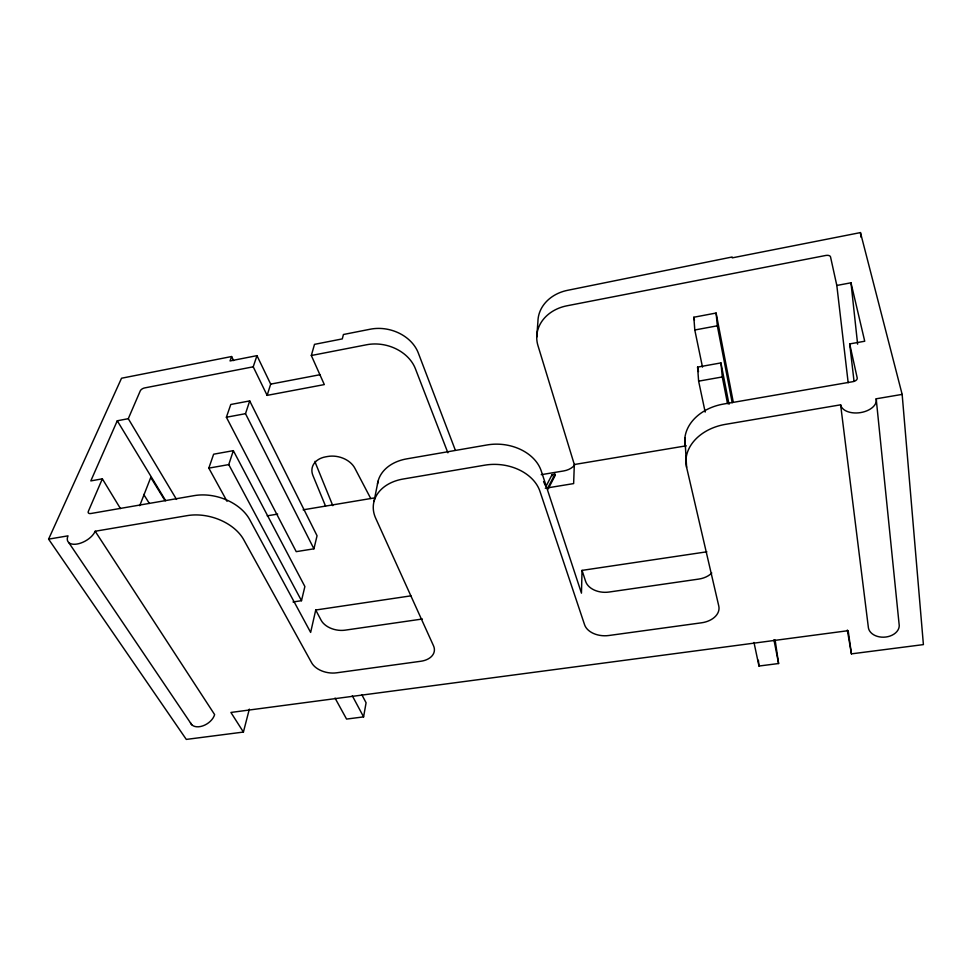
<?xml version="1.0" encoding="UTF-8"?>
<svg xmlns="http://www.w3.org/2000/svg" width="972" height="972" viewBox="0 0 972 972"><rect width="100%" height="100%" fill="white"/><g stroke="black" fill="none" stroke-linecap="round" stroke-linejoin="round"><path stroke-width="1.46" d="M706.863 551.804L582.058 570.382L581.45 593.151L541.246 470.97A43.691 33.012 5.7 0 0 487.057 444.957L406.782 458.857A43.205 32.027 9.5 0 0 377.5 483.971M848.179 382.749L836.819 285.464L830.525 256.875A4.362 2.296 -10.5 0 0 825.763 255.466L566.98 305.791A39.488 32.769 1 0 0 537.953 345.582L574.318 464.519L573.638 483.594L545.304 488.236M536.738 337.114L537.929 321.453A38.904 32.598 0.8 0 1 567.733 290.288L732.135 256.997L732.244 257.859L860.463 232.587L902.15 394.389L923.4 644.606L851.423 653.864L847.329 630.038M335.036 698.078L346.567 719.073L363.589 716.886L366.08 702.756L361.912 694.846M374.026 501.418L378.059 481.225M410.925 595.848L315.73 610.015L310.639 632.408L249.719 519.643A42.489 29.111 16.7 0 0 194.242 495.623L90.846 513.52A4.289 2.236 -29.2 0 1 88.331 511.369L102.352 478.832L90.809 480.909L117.272 420.779L128.28 418.689L140.284 390.841A3.803 1.835 -26.2 0 1 144.634 387.925L253.218 366.808L256.973 355.643L230.036 360.94L231.615 356.53L121.524 378.23L48.6 539.144L186.296 739.413L243.413 732.062L249.33 709.135M293.009 601.972L301.49 600.696L304.88 586.541L233.341 450.656L213.633 454.203L208.822 468.127L227.035 501.297M313.92 548.816L317.054 535.754L249.707 400.914L230.777 404.486L226.379 417.243L296.229 551.646L313.92 548.816L245.503 413.683L249.707 400.914M253.218 366.808L267.13 395.373L324.32 384.584L311.319 355.509L314.503 344.355L342.29 338.9L343.432 334.502L370.296 329.204A37.859 30.266 14.5 0 1 418.3 352.982L455.212 449.89M267.13 395.373L270.678 384.122L256.973 355.643M301.49 600.696L228.76 464.592L233.341 450.656M139.725 505.695L150.769 477.459L165.021 500.653M545.839 486.68L552.072 474.664L554.951 474.178L555.291 475.235L548.147 488.965M547.795 487.92L554.951 474.178M311.319 355.509L366.626 344.756A38.418 30.399 14.2 0 1 415.384 368.692L447.885 452.806M270.678 384.122L319.861 374.742M836.819 285.464L850.986 282.791L864.728 341.233L849.698 343.918L854.048 381.401M702.501 367.112L694.798 329.994L693.838 317.237L716.097 313.033L733.301 402.323M226.379 417.243L245.503 413.683M694.798 329.994L717.336 325.802L716.097 313.033M705.186 412.092L698.625 381.158L697.58 367.112L720.932 362.908L729.024 404.303M208.822 468.127L228.76 464.592M698.625 381.158L722.293 376.954L720.932 362.908M48.6 539.144L68.028 535.839A15.771 8.298 -29.9 0 0 77.104 544.028A15.771 8.298 -29.9 0 0 95.171 531.247L187.256 515.622A43.181 29.136 16.4 0 1 243.741 539.752L311.648 662.795A19.61 12.636 10.5 0 0 336.531 672.818L420.73 661.276A19.817 13.086 7.9 0 0 433.512 645.797L375.666 518.185A43.934 32.1 9.3 0 1 403.186 479.014L484.809 465.163A44.433 33.097 5.7 0 1 539.958 491.334L584.573 624.729A20.485 13.973 1 0 0 608.837 635.506L701.48 622.809A20.959 14.313 -2.6 0 0 718.77 606.018L686.609 467.35L684.896 437.777M902.15 394.389L876.197 398.799A18.055 10.886 -8.1 0 1 860.742 412.565A18.055 10.886 -8.1 0 1 840.622 404.826L725.416 424.363A46.935 35.332 -6.6 0 0 686.609 467.35M267.191 515.84L277.664 514.091M303.094 509.838L375.204 497.786M574.318 464.519L686.196 445.82M541.234 474.676L563.675 470.946A17.8 13.669 2.5 0 0 574.646 465.053M422.383 619.006L345.145 630.16A19.003 12.672 10.8 0 1 321.088 620.185L315.73 610.015M753.98 642.456L758.974 666.039L778.596 663.524L775.134 640.05M68.757 542.57L191.751 724.748M95.171 531.247L214.63 714.602A13.754 8.821 -33.1 0 1 202.711 725.926A13.754 8.821 -33.1 0 1 190.463 722.816M243.413 732.062L230.911 712.452L848.179 630.67L851.423 653.864M143.698 494.444L149.348 503.447M102.352 478.832L120.443 508.587M117.272 420.779L165.665 500.665M128.28 418.689L176.527 499.426M352.314 695.782L363.589 716.886M370.745 498.527L354.877 468.249A21.591 15.904 13.7 0 0 327.746 456.476L325.693 456.84A21.578 15.88 13.7 0 0 312.935 475.502L325.535 506.084M231.615 356.53L233.632 360.6M543.567 481.565L545.268 485.405M332.801 505.671L315.864 464.033A21.372 15.856 13.9 0 1 315.062 461.311M552.072 474.664L552.412 475.709M582.058 570.382L585.606 581.341A19.817 13.96 0.8 0 0 609.092 592.033L698.71 579.093A20.266 14.288 -3.1 0 0 711.783 573.018M849.698 343.918L857.207 377.962A4.909 2.904 -8.6 0 1 852.979 381.656L723.472 404.06A46.121 35.186 -7 0 0 685.406 446.913M697.58 367.112L698.516 371.571M693.838 317.237L694.458 320.189M722.293 376.954L727.53 403.635M773.931 639.807L778.596 663.524M717.336 325.802L732.208 402.7M840.622 404.826L868.433 627.985A15.491 11.142 -3.5 0 0 885.966 637.012A15.491 11.142 -3.5 0 0 899.076 623.927L876.197 398.799M850.986 282.791L857.62 344.185M758.379 660.219L758.974 666.039M860.463 232.587L860.925 237.119"/></g></svg>
